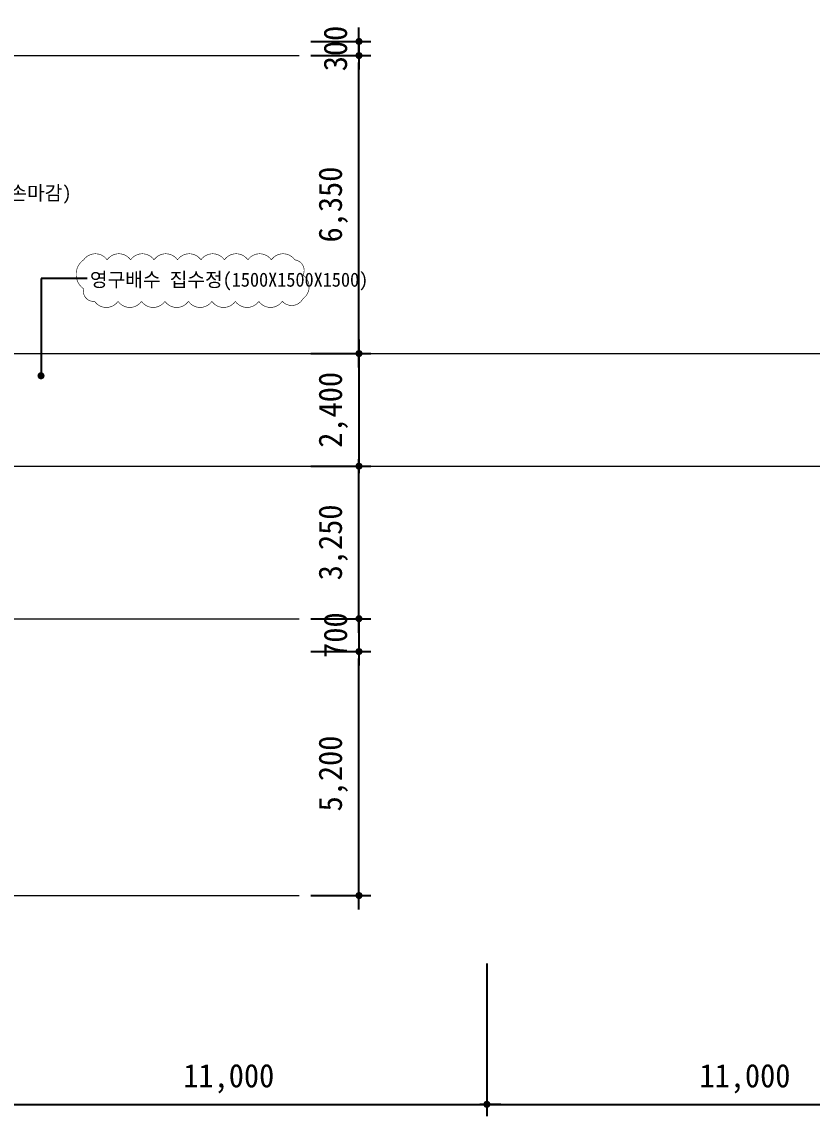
# Model space of a CAD drawing. Header units: inches. Extents: x 3675 to 732988, y -33059 to 70575.
# Drawn here: x 28955 to 45794, y 8388 to 31705 of the extents above; entities that cross this region are included whole.
import ezdxf
from ezdxf.enums import TextEntityAlignment as Align

# ---------------------------------------------------------------- set-up
doc = ezdxf.new("R2010")
doc.units = ezdxf.units.IN
doc.header["$MEASUREMENT"] = 0
doc.linetypes.add('CEN', pattern=[62, 60, -1, 0, -1])
doc.layers.get('0').update_dxf_attribs({"linetype": 'CONTINUOUS'})
for name, color, linetype, lineweight in [('A-AXIS-LINE', 1, 'CEN', 15), ('A-DIMS', 7, 'CONTINUOUS', 25), ('A-MKXS-LEAD', 7, 'CONTINUOUS', 25), ('A-MKXS-TEXT1', 3, 'CONTINUOUS', 25), ('REV-202205', 20, 'CONTINUOUS', 25)]:
    doc.layers.add(name, color=color, linetype=linetype, lineweight=lineweight)
doc.styles.add('HY울릉도L', font='H2GTRE.TTF')
doc.styles.add('돋움체', font='')
doc.styles.get('돋움체').set_extended_font_data('DotumChe')
doc.dimstyles.new('CDIM', dxfattribs={"dimtxt": 2, "dimasz": 0.6, "dimexe": 1, "dimexo": 1, "dimgap": 1, "dimtad": 1, "dimdec": 0, "dimrnd": 0.5, "dimzin": 0, "dimdsep": 32, "dimlunit": 6, "dimtxsty": 'HY울릉도L', "dimblk1": '_CIDOT', "dimblk2": '_CIDOT', "dimsah": 1, "dimcen": 4.5, "dimclrd": 2, "dimclre": 2, "dimclrt": 7, "dimadec": 0, "dimazin": 0, "dimtfac": 1, "dimtdec": 0, "dimtix": 1, "dimtmove": 2, "dimatfit": 1, "dimldrblk": '_CIDOT', "dimfxl": 1, "dimtolj": 1, "dimtzin": 0, "dimlwd": -1, "dimarcsym": 0})

# ---------------------------------------------------------------- blocks, each defined once
blk = doc.blocks.new('_CIDOT')
at = {"color": 0, "linetype": 'ByBlock'}
blk.add_line((2, 0), (-1, 0), dxfattribs=at)
at = {"color": 0, "linetype": 'ByBlock', "const_width": 0.5}
blk.add_lwpolyline([(-0.25, 0, 1), (0.25, 0, 1)], format="xyb", close=True, dxfattribs=at)
blk = doc.blocks.new('*D63')
at = {"layer": 'A-DIMS', "lineweight": -2, "transparency": 16777216}
for p, q in [((35113, 18288), (36388, 18288)), ((35113, 13088), (36388, 13088))]:
    blk.add_line(p, q, dxfattribs=at)
at = {"layer": 'A-DIMS', "transparency": 16777216}
blk.add_line((36138, 13238), (36138, 18138), dxfattribs=at)
at = {"layer": 'A-DIMS', "transparency": 16777216, "xscale": 150, "yscale": 150, "zscale": 150}
for p, rotation in [((36138, 18288), 90), ((36138, 13088), 270)]:
    blk.add_blockref('_CIDOT', p, dxfattribs=dict(at, rotation=rotation))
at = {"layer": 'A-DIMS', "color": 3, "transparency": 16777216, "insert": (35590, 15688), "char_height": 500, "attachment_point": 5, "rotation": 90, "style": '돋움체'}
blk.add_mtext('\\A1;5,200', dxfattribs=at)
blk = doc.blocks.new('*D64')
at = {"layer": 'A-DIMS', "lineweight": -2, "transparency": 16777216}
for p, q in [((35113, 24638), (36388, 24638)), ((35113, 22238), (36388, 22238))]:
    blk.add_line(p, q, dxfattribs=at)
at = {"layer": 'A-DIMS', "transparency": 16777216}
blk.add_line((36138, 24488), (36138, 22388), dxfattribs=at)
at = {"layer": 'A-DIMS', "transparency": 16777216, "xscale": 150, "yscale": 150, "zscale": 150}
for p, rotation in [((36138, 24638), 90), ((36138, 22238), 270)]:
    blk.add_blockref('_CIDOT', p, dxfattribs=dict(at, rotation=rotation))
at = {"layer": 'A-DIMS', "color": 3, "transparency": 16777216, "insert": (35590, 23438), "char_height": 500, "attachment_point": 5, "rotation": 90, "style": '돋움체'}
blk.add_mtext('\\A1;2,400', dxfattribs=at)
blk = doc.blocks.new('*D65')
at = {"layer": 'A-DIMS', "lineweight": -2, "transparency": 16777216}
for p, q in [((35113, 30988), (36388, 30988)), ((35113, 24638), (36388, 24638))]:
    blk.add_line(p, q, dxfattribs=at)
at = {"layer": 'A-DIMS', "transparency": 16777216}
blk.add_line((36138, 24788), (36138, 30838), dxfattribs=at)
at = {"layer": 'A-DIMS', "transparency": 16777216, "xscale": 150, "yscale": 150, "zscale": 150}
for p, rotation in [((36138, 30988), 90), ((36138, 24638), 270)]:
    blk.add_blockref('_CIDOT', p, dxfattribs=dict(at, rotation=rotation))
at = {"layer": 'A-DIMS', "color": 3, "transparency": 16777216, "insert": (35590, 27813), "char_height": 500, "attachment_point": 5, "rotation": 90, "style": '돋움체'}
blk.add_mtext('\\A1;6,350', dxfattribs=at)
blk = doc.blocks.new('*D66')
at = {"layer": 'A-DIMS', "lineweight": -2, "transparency": 16777216}
for p, q in [((35113, 22238), (36388, 22238)), ((35113, 18988), (36388, 18988))]:
    blk.add_line(p, q, dxfattribs=at)
at = {"layer": 'A-DIMS', "transparency": 16777216}
blk.add_line((36138, 19138), (36138, 22088), dxfattribs=at)
at = {"layer": 'A-DIMS', "transparency": 16777216, "xscale": 150, "yscale": 150, "zscale": 150}
for p, rotation in [((36138, 22238), 90), ((36138, 18988), 270)]:
    blk.add_blockref('_CIDOT', p, dxfattribs=dict(at, rotation=rotation))
at = {"layer": 'A-DIMS', "color": 3, "transparency": 16777216, "insert": (35590, 20613), "char_height": 500, "attachment_point": 5, "rotation": 90, "style": '돋움체'}
blk.add_mtext('\\A1;3,250', dxfattribs=at)
blk = doc.blocks.new('*D67')
at = {"layer": 'A-DIMS', "transparency": 16777216}
for p, q in [((36138, 31438), (36138, 31588)), ((36138, 31288), (36138, 30988)), ((36138, 30838), (36138, 30688))]:
    blk.add_line(p, q, dxfattribs=at)
at = {"layer": 'A-DIMS', "lineweight": -2, "transparency": 16777216}
for p, q in [((35113, 31288), (36388, 31288)), ((35113, 30988), (36388, 30988))]:
    blk.add_line(p, q, dxfattribs=at)
at = {"layer": 'A-DIMS', "transparency": 16777216, "xscale": 150, "yscale": 150, "zscale": 150}
for p, rotation in [((36138, 31288), 270), ((36138, 30988), 90)]:
    blk.add_blockref('_CIDOT', p, dxfattribs=dict(at, rotation=rotation))
at = {"layer": 'A-DIMS', "color": 3, "transparency": 16777216, "insert": (35638, 31138), "char_height": 500, "attachment_point": 5, "rotation": 90, "style": '돋움체'}
blk.add_mtext('\\A1;300', dxfattribs=at)
blk = doc.blocks.new('*D68')
at = {"layer": 'A-DIMS', "transparency": 16777216}
for p, q in [((36138, 19138), (36138, 19288)), ((36138, 18988), (36138, 18288)), ((36138, 18138), (36138, 17988))]:
    blk.add_line(p, q, dxfattribs=at)
at = {"layer": 'A-DIMS', "lineweight": -2, "transparency": 16777216}
for p, q in [((35113, 18988), (36388, 18988)), ((35113, 18288), (36388, 18288))]:
    blk.add_line(p, q, dxfattribs=at)
at = {"layer": 'A-DIMS', "transparency": 16777216, "xscale": 150, "yscale": 150, "zscale": 150}
for p, rotation in [((36138, 18988), 270), ((36138, 18288), 90)]:
    blk.add_blockref('_CIDOT', p, dxfattribs=dict(at, rotation=rotation))
at = {"layer": 'A-DIMS', "color": 3, "transparency": 16777216, "insert": (35638, 18638), "char_height": 500, "attachment_point": 5, "rotation": 90, "style": '돋움체'}
blk.add_mtext('\\A1;700', dxfattribs=at)
blk = doc.blocks.new('*D163')
at = {"layer": 'A-DIMS', "lineweight": -2, "transparency": 16777216}
for p, q in [((27863, 11638), (27863, 8388)), ((38863, 11638), (38863, 8388))]:
    blk.add_line(p, q, dxfattribs=at)
at = {"layer": 'A-DIMS', "transparency": 16777216}
blk.add_line((28013, 8638), (38713, 8638), dxfattribs=at)
at = {"layer": 'A-DIMS', "transparency": 16777216, "xscale": 150, "yscale": 150, "zscale": 150, "rotation": 180}
blk.add_blockref('_CIDOT', (27863, 8638), dxfattribs=at)
at = {"layer": 'A-DIMS', "transparency": 16777216, "xscale": 150, "yscale": 150, "zscale": 150}
blk.add_blockref('_CIDOT', (38863, 8638), dxfattribs=at)
at = {"layer": 'A-DIMS', "color": 3, "transparency": 16777216, "insert": (33363, 9185), "char_height": 500, "attachment_point": 5, "style": '돋움체'}
blk.add_mtext('\\A1;11,000', dxfattribs=at)
blk = doc.blocks.new('*D164')
at = {"layer": 'A-DIMS', "lineweight": -2, "transparency": 16777216}
for p, q in [((38863, 11638), (38863, 8388)), ((49863, 11638), (49863, 8388))]:
    blk.add_line(p, q, dxfattribs=at)
at = {"layer": 'A-DIMS', "transparency": 16777216}
blk.add_line((39013, 8638), (49713, 8638), dxfattribs=at)
at = {"layer": 'A-DIMS', "transparency": 16777216, "xscale": 150, "yscale": 150, "zscale": 150, "rotation": 180}
blk.add_blockref('_CIDOT', (38863, 8638), dxfattribs=at)
at = {"layer": 'A-DIMS', "transparency": 16777216, "xscale": 150, "yscale": 150, "zscale": 150}
blk.add_blockref('_CIDOT', (49863, 8638), dxfattribs=at)
at = {"layer": 'A-DIMS', "color": 3, "transparency": 16777216, "insert": (44363, 9185), "char_height": 500, "attachment_point": 5, "style": '돋움체'}
blk.add_mtext('\\A1;11,000', dxfattribs=at)

msp = doc.modelspace()

# ---------------------------------------------------------------- linework, layer by layer
for p, q in [((30348.4, 26238.6), (29362.5, 26238.6)), ((29362.5, 26238.6), (29362.5, 24164.4))]:
    msp.add_line(p, q)
at = {"layer": 'A-AXIS-LINE'}
for p, q in [((11362.5, 30987.5), (34862.5, 30987.5)), ((24662.5, 24637.5), (72812.5, 24637.5)), ((24662.5, 22237.5), (72812.5, 22237.5)), ((17462.5, 18987.5), (34862.5, 18987.5)), ((11362.5, 13087.5), (34862.5, 13087.5))]:
    msp.add_line(p, q, dxfattribs=at)
at = {"layer": 'A-MKXS-LEAD', "const_width": 75}
msp.add_lwpolyline([(29362.5, 24126.9, -1), (29362.5, 24201.9, -1)], format="xyb", close=True, dxfattribs=at)
at = {"layer": 'REV-202205', "const_width": 12.5}
msp.add_lwpolyline([(30271, 26634, -0.5205671), (30771, 26634, -0.5205671), (31271, 26634, -0.5205671), (31771, 26634, -0.5205671), (32271, 26634, -0.5205671), (32771, 26634, -0.5205671), (33271, 26634, -0.5205671), (33771, 26634, -0.5205671), (34271, 26634, -0.5205671), (34771, 26634, -0.5205671), (34945.5, 26308.6, -0.5205671), (34945.5, 25808.6, -0.5205671), (34503.7, 25750.4, -0.5205671), (34003.7, 25750.4, -0.5205671), (33503.7, 25750.4, -0.5205671), (33003.7, 25750.4, -0.5205671), (32503.7, 25750.4, -0.5205671), (32003.7, 25750.4, -0.5205671), (31503.7, 25750.4, -0.5205671), (31003.7, 25750.4, -0.5205671), (30503.7, 25750.4, -0.5205671), (30271, 26017.8, -0.5205671)], format="xyb", close=True, dxfattribs=at)

# ---------------------------------------------------------------- texts
at = {"layer": 'A-MKXS-TEXT1', "style": '돋움체'}
for s, p in [('무근콘크리트(쇠흙손마감)', (25482.7, 28059.7)), ('영구배수 집수정(1500X1500X1500)', (30404.1, 26212.5))]:
    msp.add_text(s, height=300, dxfattribs=at).set_placement(p, align=Align.MIDDLE_LEFT)

# ---------------------------------------------------------------- dimensions: what is measured, and where the dimension line sits
at = {"layer": 'A-DIMS'}
for base, p1, p2, angle, picture, middle in [((36137.9, 30987.5), (34862.5, 31287.5), (34862.5, 30987.5), 270, '*D67', (35637.6, 31137.5)), ((36137.9, 30987.5), (34862.5, 24637.5), (34862.5, 30987.5), 90, '*D65', (35590.3, 27812.5)), ((36137.9, 22237.5), (34862.5, 24637.5), (34862.5, 22237.5), 270, '*D64', (35590.3, 23437.5)), ((36137.9, 22237.5), (34862.5, 18987.5), (34862.5, 22237.5), 90, '*D66', (35590.3, 20612.5)), ((36137.9, 18287.5), (34862.5, 18987.5), (34862.5, 18287.5), 270, '*D68', (35637.6, 18637.5)), ((36137.9, 18287.5), (34862.5, 13087.5), (34862.5, 18287.5), 90, '*D63', (35590.3, 15687.5))]:
    dim = msp.add_linear_dim(base=base, p1=p1, p2=p2, angle=angle, dimstyle='CDIM', override={"dimscale": 250, "dimtxsty": '돋움체', "dimclrd": 256, "dimclre": 256, "dimclrt": 3}, dxfattribs=at)
    dim.commit()
    dim.dimension.update_dxf_attribs({"geometry": picture, "text_midpoint": middle})
for base, p1, p2, picture, middle in [((38862.5, 8637.5), (27862.5, 11887.5), (38862.5, 11887.5), '*D163', (33362.5, 9185.1)), ((49862.5, 8637.5), (38862.5, 11887.5), (49862.5, 11887.5), '*D164', (44362.5, 9185.1))]:
    dim = msp.add_linear_dim(base=base, p1=p1, p2=p2, dimstyle='CDIM', override={"dimscale": 250, "dimtxsty": '돋움체', "dimclrd": 256, "dimclre": 256, "dimclrt": 3}, dxfattribs=at)
    dim.commit()
    dim.dimension.update_dxf_attribs({"geometry": picture, "text_midpoint": middle})

doc.saveas('drawing.dxf')
